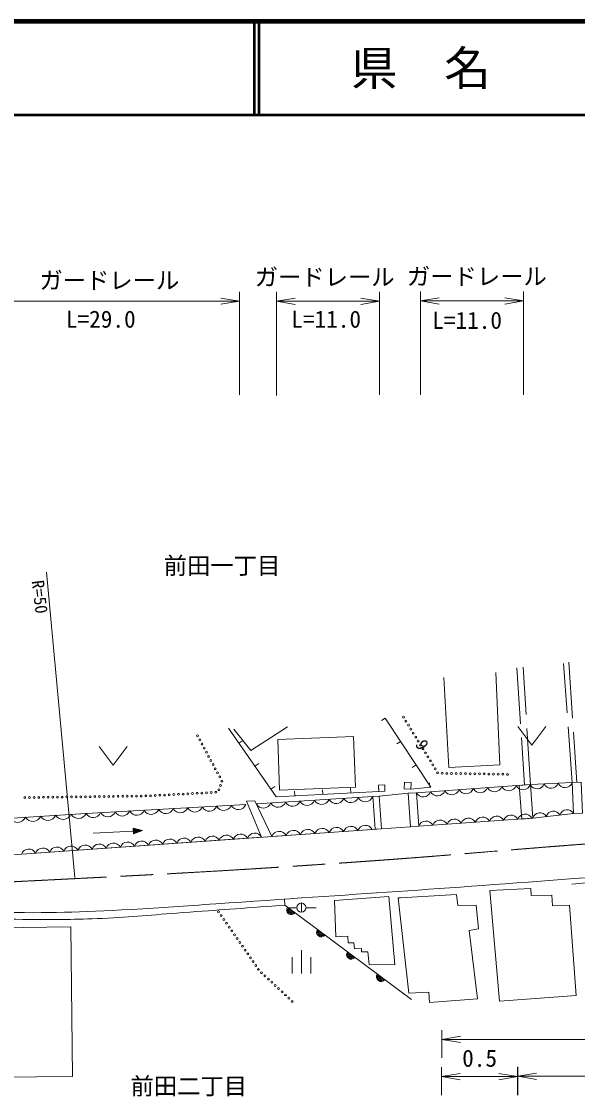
# Model space of a CAD drawing. Units: millimetres, scale not verified. Extents: x 40000 to 680000, y 20000 to 380000.
# Drawn here: x 272813 to 332423, y 264865 to 380000 of the extents above; entities that cross this region are included whole.
import ezdxf
from ezdxf.enums import TextEntityAlignment as Align

# ---------------------------------------------------------------- set-up
doc = ezdxf.new("R2010")
doc.units = ezdxf.units.MM
doc.header["$LTSCALE"] = 1000
doc.linetypes.add('CHAIN', pattern=[18.5, 12, -1.5, 3.5, -1.5])
doc.linetypes.add('DASHED', pattern=[7.5, 6, -1.5])
for name, color, linetype, lineweight in [('M-BMK', 2, 'CHAIN', 13), ('M-STR-HTXT', 7, 'Continuous', 13), ('M-TTL', 2, 'Continuous', 140), ('M-TTL-LINE', 7, 'Continuous', 50), ('M-WORK', 1, 'Continuous', 13)]:
    doc.layers.add(name, color=color, linetype=linetype, lineweight=lineweight)
doc.layers.add('M-BMK-HTXT', color=7, linetype='Continuous')
doc.layers.add('M-TTL-TXT', color=7, linetype='Continuous')
doc.styles.add('ＭＳ ゴシック', font='')
doc.styles.get('ＭＳ ゴシック').set_extended_font_data('MS Gothic')

# ---------------------------------------------------------------- blocks, each defined once
blk = doc.blocks.new('open_arrow')
at = {"color": 0, "linetype": 'Continuous', "lineweight": -2}
blk.add_lwpolyline([(7.5, 1.25), (0, 0), (7.5, -1.25)], dxfattribs=at)

msp = doc.modelspace()

# ---------------------------------------------------------------- linework, layer by layer
at = {"layer": 'M-BMK'}
msp.add_open_spline([(269942, 287763), (288468, 288703), (293248, 288919), (308168, 289945), (320125, 290768), (326804, 291490), (338761, 292301), (351650, 293175), (355777, 293378), (371781, 294197)], degree=3, knots=[0, 0, 0, 0, 1, 1, 1, 2, 2, 2, 3, 3, 3, 3], dxfattribs=at)
at = {"layer": 'M-STR-HTXT'}
for p, q in [((267746, 350043), (296188, 350043)), ((296188, 340010), (296188, 351043)), ((300140, 339930), (300140, 351030)), ((300140, 350030), (311198, 350030)), ((311198, 340010), (311198, 351030)), ((315599, 340031), (315599, 351075)), ((315599, 350075), (326645, 350075)), ((326645, 340010), (326645, 351075)), ((275511, 321013), (278519, 288320)), ((317867, 269000), (317867, 271984)), ((317867, 270984), (355492, 270984)), ((317856, 265000), (317856, 268000)), ((326000, 265000), (326000, 268000)), ((326033, 265000), (326033, 268030)), ((317856, 267000), (326000, 267000)), ((326033, 267030), (343373, 267030))]:
    msp.add_line(p, q, dxfattribs=at)
at = {"layer": 'M-TTL'}
msp.add_line((680000, 380000), (40000, 380000), dxfattribs=at)
at = {"layer": 'M-TTL-LINE'}
for p, q in [((297750, 380000), (297750, 370000)), ((298250, 380000), (298250, 370000)), ((40000, 370000), (680000, 370000))]:
    msp.add_line(p, q, dxfattribs=at)
at = {"layer": 'M-WORK', "linetype": 'DASHED'}
for p, q in [((331838, 298483), (330929, 311248)), ((331492, 311366), (332340, 298508)), ((325927, 310782), (326753, 298232)), ((327366, 298276), (326584, 310853)), ((327366, 298276), (331838, 298483)), ((311158, 297034), (314250, 297338)), ((327624, 294669), (331999, 295170)), ((311404, 293530), (314502, 293748))]:
    msp.add_line(p, q, dxfattribs=at)
at = {"layer": 'M-WORK'}
for p, q in [((318081, 309731), (318644, 300091)), ((324098, 300372), (323675, 310293)), ((311819, 305403), (311402, 305128)), ((297397, 301916), (295568, 304203)), ((301338, 304449), (297397, 301916)), ((326021, 304500), (327521, 302500)), ((327521, 302500), (329021, 304500)), ((296130, 302706), (296541, 302991)), ((313470, 302898), (313052, 302623)), ((281133, 302368), (282633, 300368)), ((282633, 300368), (284133, 302368)), ((297838, 300240), (298249, 300525)), ((315120, 300393), (314702, 300118)), ((318644, 300091), (324098, 300372)), ((315145, 297400), (327366, 298276)), ((316599, 297970), (316555, 298468)), ((299547, 297775), (299958, 298059)), ((302124, 297075), (302098, 297574)), ((305120, 297228), (305094, 297727)), ((308116, 297381), (308090, 297880)), ((311112, 297534), (311086, 298034)), ((296928, 296498), (297843, 296522)), ((298551, 292627), (296928, 296498)), ((297843, 296522), (299660, 292705)), ((297995, 296203), (310473, 296986)), ((327537, 294663), (315397, 293810)), ((269786, 290606), (311404, 293530)), ((280490, 293065), (284803, 293294)), ((285802, 293347), (284788, 293593)), ((284788, 293593), (284819, 292994)), ((284991, 293544), (284791, 293533)), ((284794, 293474), (285193, 293495)), ((285396, 293445), (284797, 293414)), ((284800, 293354), (285599, 293396)), ((285802, 293347), (284803, 293294)), ((284807, 293234), (285606, 293276)), ((285409, 293206), (284810, 293174)), ((284813, 293114), (285212, 293135)), ((285016, 293065), (284816, 293054)), ((285802, 293347), (284819, 292994)), ((310420, 293461), (299660, 292705)), ((331802, 287605), (334851, 287902)), ((323026, 286937), (327430, 287148)), ((324060, 275064), (323026, 286937)), ((327430, 287148), (327469, 286382)), ((302816, 284590), (302816, 285590)), ((306384, 285865), (312187, 286286)), ((306499, 281958), (306384, 285865)), ((312187, 286286), (312838, 278952)), ((313202, 286133), (313451, 286133)), ((314331, 275926), (313202, 286133)), ((313451, 286133), (319464, 286497)), ((319464, 286497), (319579, 285329)), ((327469, 286382), (329671, 286439)), ((329671, 286439), (329728, 285290)), ((302311, 285084), (301386, 285086)), ((303319, 285055), (304409, 285055)), ((319579, 285329), (321551, 285367)), ((321551, 285367), (321819, 282839)), ((329728, 285290), (331548, 285367)), ((331548, 285367), (332275, 275696)), ((321819, 282839), (320804, 282629)), ((320804, 282629), (321704, 275332)), ((307801, 282035), (306499, 281958)), ((307820, 281326), (307801, 282035)), ((308452, 281326), (307820, 281326)), ((308529, 280675), (308452, 281326)), ((301819, 278045), (301819, 279795)), ((302819, 278045), (302819, 280545)), ((303819, 278045), (303819, 279795)), ((309257, 280713), (308529, 280675)), ((309276, 280350), (309257, 280713)), ((309927, 280350), (309276, 280350)), ((310080, 278990), (309927, 280350)), ((312838, 278952), (310080, 278990)), ((316495, 276022), (314331, 275926)), ((316553, 274949), (316495, 276022)), ((321704, 275332), (316553, 274949)), ((332275, 275696), (324060, 275064))]:
    msp.add_line(p, q, dxfattribs=at)
for points in [[(311819, 305403), (316709, 297980), (314551, 297787)], [(311112, 297534), (300104, 296971), (295022, 304305)], [(260232, 293097), (262014, 293566), (266752, 294363), (279746, 295192), (296858, 296132)], [(298551, 292627), (269786, 290606), (266910, 291025)], [(300993, 285994), (301050, 285362), (314637, 275251)]]:
    msp.add_lwpolyline(points, dxfattribs=at)
for points in [[(300280, 303116), (300491, 297663), (308622, 297978), (308411, 303431)], [(311096, 298222), (311768, 298238), (311784, 297550), (311112, 297534)], [(313879, 298535), (314583, 298504), (314551, 297787), (313847, 297818)], [(326185, 298191), (327366, 298276), (327624, 294669), (326443, 294585)], [(331838, 298483), (332799, 298530), (332961, 295217), (331999, 295170)], [(315397, 293810), (314502, 293748), (314250, 297338), (315145, 297400)], [(310719, 293482), (311404, 293530), (311158, 297034), (310473, 296986)], [(270389, 282945), (278116, 283032), (278295, 267012), (270568, 266926)]]:
    msp.add_lwpolyline(points, close=True, dxfattribs=at)
for centre, radius in [((313771, 305494), 100), ((314032, 305068), 100), ((314294, 304641), 100), ((314555, 304215), 100), ((291691, 303496), 100), ((291928, 303056), 100), ((314816, 303788), 100), ((315077, 303362), 100), ((315339, 302936), 100), ((292166, 302616), 100), ((292403, 302175), 100), ((292640, 301735), 100), ((315600, 302509), 100), ((315861, 302083), 100), ((316122, 301657), 100), ((292877, 301295), 100), ((293114, 300855), 100), ((293351, 300415), 100), ((316383, 301230), 100), ((316645, 300804), 100), ((293588, 299975), 100), ((293826, 299534), 100), ((316906, 300378), 100), ((317167, 299951), 100), ((317428, 299525), 100), ((317910, 299485), 100), ((318410, 299476), 100), ((318910, 299468), 100), ((319410, 299460), 100), ((319910, 299451), 100), ((320410, 299443), 100), ((320910, 299434), 100), ((321410, 299426), 100), ((321910, 299417), 100), ((322409, 299409), 100), ((322909, 299401), 100), ((323409, 299392), 100), ((323909, 299384), 100), ((324409, 299375), 100), ((324909, 299367), 100), ((294063, 299094), 100), ((294145, 298188), 100), ((294300, 298654), 100), ((278161, 296950), 100), ((278661, 296957), 100), ((279161, 296963), 100), ((279661, 296970), 100), ((280161, 296976), 100), ((280661, 296983), 100), ((281161, 296989), 100), ((281661, 296996), 100), ((282161, 297002), 100), ((282661, 297009), 100), ((283161, 297015), 100), ((283661, 297022), 100), ((284161, 297028), 100), ((284660, 297035), 100), ((285160, 297041), 100), ((285660, 297048), 100), ((286160, 297054), 100), ((286660, 297069), 100), ((287159, 297096), 100), ((287659, 297123), 100), ((288158, 297150), 100), ((288657, 297177), 100), ((289156, 297204), 100), ((289656, 297230), 100), ((290155, 297257), 100), ((290654, 297284), 100), ((291154, 297311), 100), ((291653, 297338), 100), ((292152, 297365), 100), ((292651, 297392), 100), ((293151, 297418), 100), ((293650, 297445), 100), ((293968, 297721), 100), ((273161, 296885), 100), ((273661, 296891), 100), ((274161, 296898), 100), ((274661, 296904), 100), ((275161, 296911), 100), ((275661, 296917), 100), ((276161, 296924), 100), ((276661, 296931), 100), ((277161, 296937), 100), ((277661, 296944), 100), ((302816, 285090), 500), ((293936, 284651), 100), ((294221, 284240), 100), ((294506, 283829), 100), ((294790, 283418), 100), ((295075, 283007), 100), ((295359, 282596), 100), ((295644, 282185), 100), ((295929, 281774), 100), ((296213, 281363), 100), ((296498, 280951), 100), ((296782, 280540), 100), ((297067, 280129), 100), ((297352, 279718), 100), ((297636, 279307), 100), ((297921, 278896), 100), ((298205, 278485), 100), ((298551, 278127), 100), ((298916, 277785), 100), ((299282, 277444), 100), ((299647, 277102), 100), ((300012, 276761), 100), ((300377, 276419), 100), ((300743, 276078), 100), ((301108, 275736), 100), ((301473, 275395), 100), ((301838, 275054), 100)]:
    msp.add_circle(centre, radius, dxfattribs=at)
for centre, radius, start, end in [((326578, 298557), 836, 207.8127, 340.38285), ((328097, 298617), 807, 204.99946, 340.30959), ((329587, 298686), 807, 204.99946, 340.30959), ((331078, 298755), 807, 204.99946, 340.30959), ((315885, 297791), 836, 207.8127, 340.38285), ((317412, 297900), 836, 207.8127, 340.38285), ((318940, 298010), 836, 207.8127, 340.38285), ((320467, 298119), 836, 207.8127, 340.38285), ((321995, 298228), 836, 207.8127, 340.38285), ((323523, 298338), 836, 207.8127, 340.38285), ((325050, 298447), 836, 207.8127, 340.38285), ((292949, 296275), 857, 207.75519, 338.53415), ((294505, 296360), 857, 207.75519, 338.53415), ((296060, 296445), 857, 207.75519, 338.53415), ((298752, 296612), 861, 208.3612, 338.81742), ((300312, 296710), 861, 208.3612, 338.81742), ((301871, 296808), 861, 208.3612, 338.81742), ((303431, 296905), 861, 208.3612, 338.81742), ((304991, 297003), 861, 208.3612, 338.81742), ((306551, 297101), 861, 208.3612, 338.81742), ((308110, 297199), 861, 208.3612, 338.81742), ((309670, 297297), 861, 208.3612, 338.81742), ((272411, 295137), 912, 210.51337, 336.78524), ((274035, 295241), 912, 210.51337, 336.78524), ((275659, 295344), 912, 210.51337, 336.78524), ((277283, 295448), 912, 210.51337, 336.78524), ((278908, 295551), 912, 210.51337, 336.78524), ((280504, 295591), 857, 207.75519, 338.53415), ((282060, 295676), 857, 207.75519, 338.53415), ((283615, 295762), 857, 207.75519, 338.53415), ((285171, 295847), 857, 207.75519, 338.53415), ((286727, 295933), 857, 207.75519, 338.53415), ((288282, 296018), 857, 207.75519, 338.53415), ((289838, 296104), 857, 207.75519, 338.53415), ((291394, 296189), 857, 207.75519, 338.53415), ((322249, 293962), 828, 27.37873, 160.65755), ((323766, 294069), 828, 27.37873, 160.65755), ((325284, 294176), 828, 27.37873, 160.65755), ((326801, 294282), 828, 27.37873, 160.65755), ((328386, 294466), 789, 28.00331, 165.06112), ((329844, 294633), 789, 28.00331, 165.06112), ((331303, 294800), 789, 28.00331, 165.06112), ((306601, 292848), 844, 28.05551, 159.98078), ((308139, 292956), 844, 28.05551, 159.98078), ((309676, 293064), 844, 28.05551, 159.98078), ((316179, 293536), 828, 27.37873, 160.65755), ((317696, 293643), 828, 27.37873, 160.65755), ((319214, 293749), 828, 27.37873, 160.65755), ((320731, 293856), 828, 27.37873, 160.65755), ((290247, 291717), 826, 27.25604, 160.78025), ((291761, 291823), 826, 27.25604, 160.78025), ((293275, 291930), 826, 27.25604, 160.78025), ((294789, 292036), 826, 27.25604, 160.78025), ((296302, 292142), 826, 27.25604, 160.78025), ((297816, 292249), 826, 27.25604, 160.78025), ((300453, 292416), 844, 28.05551, 159.98078), ((301990, 292524), 844, 28.05551, 159.98078), ((303527, 292632), 844, 28.05551, 159.98078), ((305064, 292740), 844, 28.05551, 159.98078), ((273593, 290547), 826, 27.25604, 160.78025), ((275107, 290654), 826, 27.25604, 160.78025), ((276621, 290760), 826, 27.25604, 160.78025), ((278135, 290866), 826, 27.25604, 160.78025), ((279649, 290973), 826, 27.25604, 160.78025), ((281163, 291079), 826, 27.25604, 160.78025), ((282677, 291185), 826, 27.25604, 160.78025), ((284191, 291292), 826, 27.25604, 160.78025), ((285705, 291398), 826, 27.25604, 160.78025), ((287219, 291504), 826, 27.25604, 160.78025), ((288733, 291611), 826, 27.25604, 160.78025), ((301744, 284845), 500, 143.34389, 323.34389), ((301744, 284845), 400, 143.34389, 323.34389), ((301744, 284845), 300, 143.34389, 323.34389), ((301744, 284845), 200, 143.34389, 323.34389), ((301744, 284845), 100, 143.34389, 323.34389), ((304953, 282457), 500, 143.34389, 323.34389), ((304953, 282457), 400, 143.34389, 323.34389), ((304953, 282457), 300, 143.34389, 323.34389), ((304953, 282457), 200, 143.34389, 323.34389), ((304953, 282457), 100, 143.34389, 323.34389), ((308162, 280069), 500, 143.34389, 323.34389), ((308162, 280069), 400, 143.34389, 323.34389), ((308162, 280069), 300, 143.34389, 323.34389), ((308162, 280069), 200, 143.34389, 323.34389), ((308162, 280069), 100, 143.34389, 323.34389), ((311371, 277681), 500, 143.34389, 323.34389), ((311371, 277681), 400, 143.34389, 323.34389), ((311371, 277681), 300, 143.34389, 323.34389), ((311371, 277681), 200, 143.34389, 323.34389), ((311371, 277681), 100, 143.34389, 323.34389)]:
    msp.add_arc(centre, radius, start, end, dxfattribs=at)
for points in [[(255253, 286248), (257877, 285721), (258639, 285606), (260826, 285304), (264476, 284798), (266552, 284714), (270235, 284614), (275828, 284462), (278969, 284610), (284557, 284901), (288116, 285087), (290106, 285260), (293663, 285505), (308867, 286549), (317389, 287079), (332586, 288234), (341791, 288933), (344695, 289156), (356149, 290090)], [(255314, 285616), (257586, 285190), (258218, 285094), (260089, 284824), (263134, 284386), (264857, 284234), (267928, 284045), (270209, 283905), (271490, 283851), (273775, 283828), (276777, 283799), (278461, 283827), (281461, 283943), (284832, 284073), (286712, 284315), (290077, 284558), (294363, 284867), (295704, 284967), (301050, 285362)]]:
    msp.add_open_spline(points, degree=3, knots=[0, 0, 0, 0, 1, 1, 1, 2, 2, 2, 3, 3, 3, 4, 4, 4, 5, 5, 5, 6, 6, 6, 6], dxfattribs=at)

# ---------------------------------------------------------------- block references
at = {"layer": 'M-STR-HTXT', "xscale": 267, "yscale": 267, "rotation": 180}
for p in [(296188, 350043), (311198, 350030), (326645, 350075), (326000, 267000)]:
    msp.add_blockref('open_arrow', p, dxfattribs=at)
at = {"layer": 'M-STR-HTXT', "xscale": 267, "yscale": 267}
for p in [(300140, 350030), (315599, 350075), (317867, 270984), (317856, 267000), (326033, 267030)]:
    msp.add_blockref('open_arrow', p, dxfattribs=at)

# ---------------------------------------------------------------- texts
at = {"layer": 'M-BMK-HTXT', "style": 'ＭＳ ゴシック'}
for s, p in [('前田一丁目', (288063, 320255)), ('前田二丁目', (284500, 264508))]:
    msp.add_text(s, height=1833, dxfattribs=at).set_placement(p, align=Align.BOTTOM_LEFT)
at = {"layer": 'M-STR-HTXT', "style": 'ＭＳ ゴシック'}
for p in [(297814, 351163), (314128, 351235), (274730, 350809)]:
    msp.add_text('ガードレール', height=1833, dxfattribs=at).set_placement(p, align=Align.BOTTOM_LEFT)
for s, p in [('L=29.0', (281316, 346656)), ('L=11.0', (305476, 346655)), ('L=11.0', (320585, 346534)), ('0.5', (321928, 267500))]:
    msp.add_text(s, height=1833, dxfattribs=at).set_placement(p, align=Align.BOTTOM_CENTER)
msp.add_text('R=50', height=1320, rotation=277.125, dxfattribs=at).set_placement((273506, 320030), align=Align.BOTTOM_LEFT)
at = {"layer": 'M-TTL-TXT', "style": 'ＭＳ ゴシック'}
msp.add_text('県\u3000名', height=3666, dxfattribs=at).set_placement((315625, 375000), align=Align.MIDDLE_CENTER)
at = {"layer": 'M-WORK', "style": 'ＭＳ ゴシック'}
msp.add_text('9', height=1320, rotation=300.256, dxfattribs=at).set_placement((314636, 302389), align=Align.BOTTOM_LEFT)

doc.saveas('drawing.dxf')
